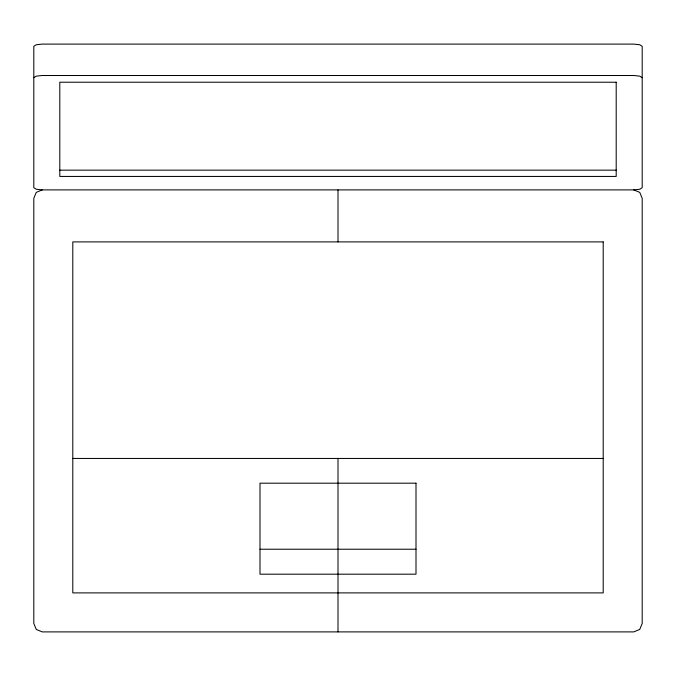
<?xml version="1.0" encoding="UTF-8"?>
<svg xmlns="http://www.w3.org/2000/svg" width="676" height="676" viewBox="0 0 676 676"><rect width="100%" height="100%" fill="white"/><g stroke="black" fill="none" stroke-linecap="round" stroke-linejoin="round"><path stroke-width="1.01" d="M33.8 77.681L36.267 76.134L42.233 75.501L633.767 75.501L639.733 76.134L642.2 77.681M42.233 189.897L36.267 192.364L33.8 198.33L33.8 623.458L36.267 629.424L42.233 631.899L633.767 631.899L639.733 629.424L642.2 623.458L642.2 198.33L639.733 192.364L633.767 189.897L42.233 189.897L36.267 189.255L33.8 187.708L33.8 46.289L36.267 44.743L42.233 44.101L633.767 44.101L639.733 44.743L642.2 46.289L642.2 187.708L639.733 189.255L633.767 189.897M59.801 170.158L616.199 170.158M72.797 458.446L603.203 458.446M259.998 549.225L416.002 549.225M338 189.897L338 241.898M338 458.446L338 631.899M616.199 82.227L59.801 82.227L59.801 176.436L616.199 176.436L616.199 82.227M603.203 241.898L72.797 241.898L72.797 592.894L603.203 592.894L603.203 241.898M416.002 483.188L259.998 483.188L259.998 574.186L416.002 574.186L416.002 483.188"/></g></svg>
